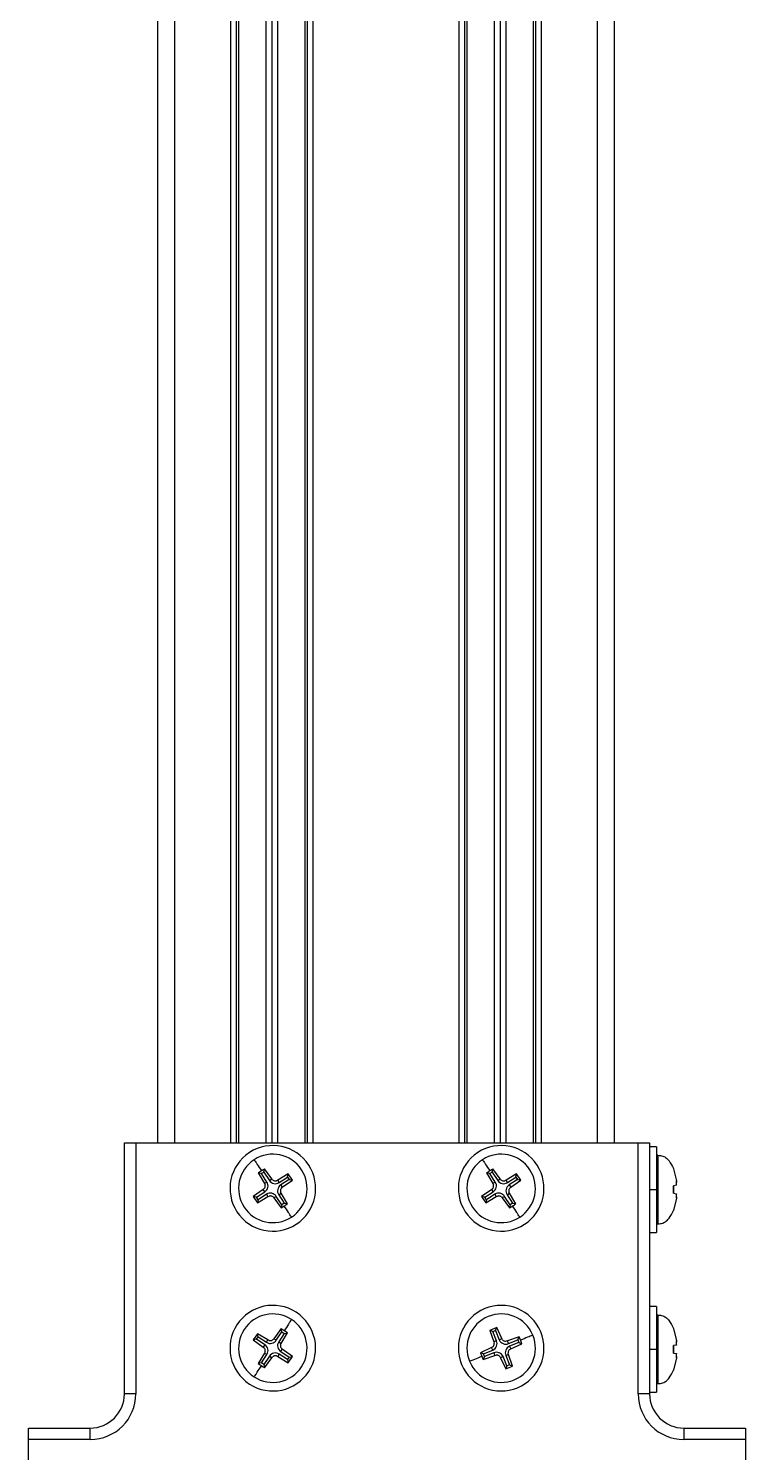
# Model space of a CAD drawing. Header units: millimetres. Extents: x 1258 to 2922, y -135 to 1239.
# Drawn here: x 1941.9 to 1973.3, y 772.6 to 835 of the extents above; entities that cross this region are included whole.
import ezdxf

# ---------------------------------------------------------------- set-up
doc = ezdxf.new("R2010")
doc.units = ezdxf.units.MM
doc.header["$LTSCALE"] = 6

msp = doc.modelspace()

# ---------------------------------------------------------------- linework, layer by layer
at = {"color": 7, "linetype": 'Continuous', "lineweight": 25}
for p, q in [((1947.596, 861.16), (1947.596, 786.16)), ((1950.796, 861.16), (1950.796, 786.16)), ((1951.046, 861.16), (1951.046, 786.16)), ((1951.141, 861.16), (1951.141, 786.16)), ((1952.336, 861.16), (1952.336, 786.16)), ((1952.596, 861.16), (1952.596, 786.16)), ((1952.856, 861.16), (1952.856, 786.16)), ((1954.051, 861.16), (1954.051, 786.16)), ((1954.146, 861.16), (1954.146, 786.16)), ((1954.396, 861.16), (1954.396, 786.16)), ((1960.796, 861.16), (1960.796, 786.16)), ((1961.046, 861.16), (1961.046, 786.16)), ((1961.141, 861.16), (1961.141, 786.16)), ((1962.336, 861.16), (1962.336, 786.16)), ((1962.596, 861.16), (1962.596, 786.16)), ((1962.856, 861.16), (1962.856, 786.16)), ((1964.051, 861.16), (1964.051, 786.16)), ((1964.146, 861.16), (1964.146, 786.16)), ((1964.396, 861.16), (1964.396, 786.16)), ((1967.596, 861.16), (1967.596, 786.16)), ((1946.146, 775.16), (1946.146, 786.16)), ((1946.146, 786.16), (1946.646, 786.16)), ((1946.646, 786.16), (1946.646, 775.16)), ((1946.646, 786.16), (1968.646, 786.16)), ((1968.646, 775.16), (1968.646, 786.16)), ((1968.646, 786.16), (1969.146, 786.16)), ((1969.146, 786.16), (1969.146, 775.16)), ((1969.446, 785.985), (1969.146, 785.985)), ((1969.446, 785.985), (1969.446, 784.11)), ((1969.505, 785.61), (1969.446, 785.61)), ((1969.505, 785.61), (1969.505, 784.11)), ((1952.009, 784.836), (1952.285, 784.372)), ((1952.15, 784.807), (1952.009, 784.836)), ((1952.15, 784.807), (1952.256, 784.876)), ((1952.389, 784.439), (1952.15, 784.807)), ((1952.256, 784.876), (1952.285, 785.016)), ((1952.256, 784.876), (1952.494, 784.508)), ((1952.598, 784.576), (1952.285, 785.016)), ((1962.009, 784.836), (1962.285, 784.372)), ((1962.15, 784.807), (1962.009, 784.836)), ((1962.15, 784.807), (1962.256, 784.876)), ((1962.389, 784.439), (1962.15, 784.807)), ((1962.256, 784.876), (1962.285, 785.016)), ((1962.256, 784.876), (1962.494, 784.508)), ((1962.598, 784.576), (1962.285, 785.016)), ((1970.191, 785.024), (1970.317, 784.485)), ((1952.389, 784.439), (1952.285, 784.372)), ((1952.285, 784.372), (1952.308, 784.321)), ((1952.494, 784.508), (1952.598, 784.576)), ((1952.636, 784.534), (1952.598, 784.576)), ((1952.859, 784.521), (1952.807, 784.498)), ((1953.323, 784.796), (1952.859, 784.521)), ((1952.926, 784.417), (1952.859, 784.521)), ((1952.926, 784.417), (1953.293, 784.656)), ((1953.362, 784.55), (1952.995, 784.311)), ((1952.995, 784.311), (1953.062, 784.208)), ((1953.021, 784.17), (1953.062, 784.208)), ((1953.062, 784.208), (1953.502, 784.52)), ((1953.293, 784.656), (1953.323, 784.796)), ((1953.293, 784.656), (1953.362, 784.55)), ((1953.502, 784.52), (1953.323, 784.796)), ((1953.362, 784.55), (1953.502, 784.52)), ((1962.389, 784.439), (1962.285, 784.372)), ((1962.285, 784.372), (1962.308, 784.321)), ((1962.494, 784.508), (1962.598, 784.576)), ((1962.636, 784.534), (1962.598, 784.576)), ((1962.859, 784.521), (1962.807, 784.498)), ((1963.323, 784.796), (1962.859, 784.521)), ((1962.926, 784.417), (1962.859, 784.521)), ((1962.926, 784.417), (1963.293, 784.656)), ((1963.362, 784.55), (1962.995, 784.311)), ((1962.995, 784.311), (1963.062, 784.208)), ((1963.021, 784.17), (1963.062, 784.208)), ((1963.062, 784.208), (1963.502, 784.52)), ((1963.293, 784.656), (1963.323, 784.796)), ((1963.293, 784.656), (1963.362, 784.55)), ((1963.502, 784.52), (1963.323, 784.796)), ((1963.362, 784.55), (1963.502, 784.52)), ((1970.317, 784.296), (1970.191, 784.274)), ((1970.191, 784.274), (1970.191, 783.945)), ((1970.191, 783.945), (1970.191, 784.274)), ((1970.317, 784.485), (1970.321, 784.429)), ((1970.321, 784.429), (1970.317, 784.485)), ((1970.321, 784.305), (1970.317, 784.296)), ((1952.23, 784.112), (1951.79, 783.799)), ((1951.79, 783.799), (1951.969, 783.523)), ((1951.93, 783.769), (1951.79, 783.799)), ((1951.93, 783.769), (1952.297, 784.008)), ((1951.999, 783.663), (1951.93, 783.769)), ((1951.969, 783.523), (1952.434, 783.799)), ((1951.999, 783.663), (1951.969, 783.523)), ((1952.366, 783.902), (1951.999, 783.663)), ((1952.271, 784.149), (1952.23, 784.112)), ((1952.297, 784.008), (1952.23, 784.112)), ((1952.366, 783.902), (1952.434, 783.799)), ((1952.434, 783.799), (1952.485, 783.821)), ((1952.656, 783.785), (1952.694, 783.743)), ((1952.798, 783.811), (1952.694, 783.743)), ((1952.694, 783.743), (1953.007, 783.303)), ((1953.037, 783.444), (1952.798, 783.811)), ((1952.904, 783.88), (1953.007, 783.947)), ((1952.904, 783.88), (1953.143, 783.512)), ((1953.007, 783.947), (1952.985, 783.998)), ((1953.283, 783.483), (1953.007, 783.947)), ((1962.23, 784.112), (1961.79, 783.799)), ((1961.79, 783.799), (1961.969, 783.523)), ((1961.93, 783.769), (1961.79, 783.799)), ((1961.93, 783.769), (1962.297, 784.008)), ((1961.999, 783.663), (1961.93, 783.769)), ((1961.969, 783.523), (1962.434, 783.799)), ((1961.999, 783.663), (1961.969, 783.523)), ((1962.366, 783.902), (1961.999, 783.663)), ((1962.271, 784.149), (1962.23, 784.112)), ((1962.297, 784.008), (1962.23, 784.112)), ((1962.366, 783.902), (1962.434, 783.799)), ((1962.434, 783.799), (1962.485, 783.821)), ((1962.656, 783.785), (1962.694, 783.743)), ((1962.798, 783.811), (1962.694, 783.743)), ((1962.694, 783.743), (1963.007, 783.303)), ((1963.037, 783.444), (1962.798, 783.811)), ((1962.904, 783.88), (1963.007, 783.947)), ((1962.904, 783.88), (1963.143, 783.512)), ((1963.007, 783.947), (1962.985, 783.998)), ((1963.283, 783.483), (1963.007, 783.947)), ((1969.146, 784.11), (1969.446, 784.11)), ((1969.446, 784.11), (1969.446, 782.235)), ((1969.446, 784.11), (1969.505, 784.11)), ((1969.505, 784.11), (1969.505, 782.61)), ((1970.191, 783.945), (1970.317, 783.923)), ((1970.317, 783.735), (1970.191, 783.195)), ((1970.317, 783.923), (1970.321, 783.914)), ((1970.321, 783.79), (1970.317, 783.735)), ((1970.317, 783.735), (1970.321, 783.79)), ((1953.037, 783.444), (1953.007, 783.303)), ((1953.143, 783.512), (1953.037, 783.444)), ((1953.143, 783.512), (1953.283, 783.483)), ((1963.037, 783.444), (1963.007, 783.303)), ((1963.143, 783.512), (1963.037, 783.444)), ((1963.143, 783.512), (1963.283, 783.483)), ((1969.446, 782.61), (1969.505, 782.61)), ((1969.146, 782.235), (1969.446, 782.235)), ((1969.446, 778.985), (1969.146, 778.985)), ((1969.446, 778.985), (1969.446, 777.11)), ((1969.505, 778.61), (1969.446, 778.61)), ((1969.505, 778.61), (1969.505, 777.11)), ((1953.007, 778.016), (1952.694, 777.576)), ((1953.036, 777.876), (1953.007, 778.016)), ((1962.449, 778.068), (1962.145, 777.942)), ((1962.394, 777.935), (1962.449, 778.068)), ((1962.675, 777.577), (1962.449, 778.068)), ((1970.191, 778.024), (1970.317, 777.485)), ((1951.969, 777.796), (1951.79, 777.52)), ((1951.93, 777.55), (1951.79, 777.52)), ((1951.79, 777.52), (1952.23, 777.207)), ((1951.93, 777.55), (1951.999, 777.656)), ((1952.297, 777.311), (1951.93, 777.55)), ((1952.433, 777.521), (1951.969, 777.796)), ((1951.999, 777.656), (1951.969, 777.796)), ((1951.999, 777.656), (1952.366, 777.417)), ((1952.366, 777.417), (1952.433, 777.521)), ((1952.485, 777.498), (1952.433, 777.521)), ((1952.694, 777.576), (1952.656, 777.534)), ((1952.797, 777.508), (1952.694, 777.576)), ((1952.797, 777.508), (1953.036, 777.876)), ((1953.142, 777.807), (1952.903, 777.44)), ((1952.903, 777.44), (1953.007, 777.372)), ((1952.985, 777.321), (1953.007, 777.372)), ((1953.007, 777.372), (1953.282, 777.837)), ((1953.036, 777.876), (1953.142, 777.807)), ((1953.142, 777.807), (1953.282, 777.837)), ((1962.145, 777.942), (1962.33, 777.435)), ((1962.277, 777.887), (1962.145, 777.942)), ((1962.277, 777.887), (1962.394, 777.935)), ((1962.444, 777.482), (1962.277, 777.887)), ((1962.444, 777.482), (1962.33, 777.435)), ((1962.33, 777.435), (1962.343, 777.38)), ((1962.394, 777.935), (1962.561, 777.53)), ((1962.561, 777.53), (1962.675, 777.577)), ((1962.705, 777.53), (1962.675, 777.577)), ((1962.921, 777.475), (1962.867, 777.463)), ((1963.428, 777.661), (1962.921, 777.475)), ((1962.969, 777.361), (1962.921, 777.475)), ((1962.969, 777.361), (1963.373, 777.529)), ((1963.422, 777.412), (1963.017, 777.244)), ((1963.064, 777.13), (1963.554, 777.357)), ((1963.373, 777.529), (1963.428, 777.661)), ((1963.373, 777.529), (1963.422, 777.412)), ((1963.422, 777.412), (1963.554, 777.357)), ((1970.317, 777.485), (1970.321, 777.429)), ((1970.321, 777.429), (1970.317, 777.485)), ((1952.285, 776.947), (1952.01, 776.483)), ((1952.15, 776.512), (1952.389, 776.88)), ((1952.297, 777.311), (1952.23, 777.207)), ((1952.23, 777.207), (1952.271, 777.17)), ((1952.495, 776.811), (1952.256, 776.443)), ((1952.308, 776.998), (1952.285, 776.947)), ((1952.389, 776.88), (1952.285, 776.947)), ((1952.285, 776.303), (1952.598, 776.743)), ((1952.495, 776.811), (1952.598, 776.743)), ((1952.598, 776.743), (1952.636, 776.785)), ((1952.807, 776.821), (1952.859, 776.799)), ((1952.926, 776.902), (1952.859, 776.799)), ((1952.859, 776.799), (1953.323, 776.523)), ((1953.293, 776.663), (1952.926, 776.902)), ((1952.995, 777.008), (1953.062, 777.112)), ((1952.995, 777.008), (1953.362, 776.769)), ((1953.062, 777.112), (1953.021, 777.149)), ((1953.502, 776.799), (1953.062, 777.112)), ((1953.362, 776.769), (1953.293, 776.663)), ((1953.323, 776.523), (1953.502, 776.799)), ((1953.362, 776.769), (1953.502, 776.799)), ((1962.228, 777.189), (1961.738, 776.962)), ((1961.87, 776.907), (1961.738, 776.962)), ((1961.864, 776.658), (1962.371, 776.844)), ((1961.919, 776.791), (1961.864, 776.658)), ((1961.87, 776.907), (1962.275, 777.075)), ((1961.919, 776.791), (1961.87, 776.907)), ((1962.324, 776.958), (1961.919, 776.791)), ((1962.276, 777.218), (1962.228, 777.189)), ((1962.275, 777.075), (1962.228, 777.189)), ((1962.324, 776.958), (1962.371, 776.844)), ((1962.371, 776.844), (1962.425, 776.856)), ((1962.587, 776.789), (1962.617, 776.742)), ((1962.731, 776.789), (1962.617, 776.742)), ((1962.617, 776.742), (1962.843, 776.252)), ((1962.898, 776.384), (1962.731, 776.789)), ((1962.848, 776.837), (1962.962, 776.884)), ((1962.848, 776.837), (1963.015, 776.432)), ((1962.962, 776.884), (1962.949, 776.939)), ((1963.147, 776.377), (1962.962, 776.884)), ((1963.016, 777.101), (1963.064, 777.13)), ((1963.017, 777.244), (1963.064, 777.13)), ((1969.146, 777.11), (1969.446, 777.11)), ((1969.446, 777.11), (1969.446, 775.235)), ((1969.446, 777.11), (1969.505, 777.11)), ((1969.505, 777.11), (1969.505, 775.61)), ((1970.317, 777.296), (1970.191, 777.274)), ((1970.191, 777.274), (1970.191, 776.945)), ((1970.191, 776.945), (1970.191, 777.274)), ((1970.191, 776.945), (1970.317, 776.923)), ((1970.317, 776.735), (1970.191, 776.195)), ((1970.321, 777.305), (1970.317, 777.296)), ((1970.317, 776.923), (1970.321, 776.914)), ((1970.321, 776.79), (1970.317, 776.735)), ((1970.317, 776.735), (1970.321, 776.79)), ((1952.15, 776.512), (1952.01, 776.483)), ((1952.256, 776.443), (1952.15, 776.512)), ((1952.256, 776.443), (1952.285, 776.303)), ((1953.293, 776.663), (1953.323, 776.523)), ((1962.898, 776.384), (1962.843, 776.252)), ((1962.843, 776.252), (1963.147, 776.377)), ((1963.015, 776.432), (1962.898, 776.384)), ((1963.015, 776.432), (1963.147, 776.377)), ((1969.446, 775.61), (1969.505, 775.61)), ((1946.646, 775.16), (1946.146, 775.16)), ((1969.146, 775.16), (1968.646, 775.16)), ((1969.146, 775.235), (1969.446, 775.235)), ((1941.946, 773.66), (1944.646, 773.66)), ((1941.946, 773.16), (1941.946, 773.66)), ((1944.646, 773.16), (1944.646, 773.66)), ((1970.646, 773.66), (1970.646, 773.16)), ((1970.646, 773.66), (1973.346, 773.66)), ((1973.346, 773.66), (1973.346, 773.16)), ((1941.946, 760.057), (1941.946, 773.16)), ((1944.646, 773.16), (1941.946, 773.16)), ((1973.346, 773.16), (1970.646, 773.16)), ((1973.346, 773.16), (1973.346, 760.688))]:
    msp.add_line(p, q, dxfattribs=at)
at = {"color": 8, "linetype": 'Continuous', "lineweight": 25}
for p, q in [((1948.346, 861.16), (1948.346, 786.16)), ((1966.846, 861.16), (1966.846, 786.16))]:
    msp.add_line(p, q, dxfattribs=at)
at = {"color": 7, "linetype": 'Continuous', "lineweight": 25}
for centre, radius, start, end in [((1952.646, 784.16), 1.875, 33.05093, 213.05093), ((1952.646, 784.16), 1.5, 33.05093, 123.05093), ((1962.646, 784.16), 1.875, 33.05093, 213.05093), ((1962.646, 784.16), 1.5, 33.05093, 123.05093), ((1952.646, 784.16), 1.875, 213.05093, 33.05093), ((1952.646, 784.16), 1.5, 123.05093, 213.05093), ((1952.646, 784.16), 1.5, 303.05093, 33.05093), ((1962.646, 784.16), 1.875, 213.05093, 33.05093), ((1962.646, 784.16), 1.5, 123.05093, 213.05093), ((1962.646, 784.16), 1.5, 303.05093, 33.05093), ((1952.127, 784.269), 0.312, 303.05093, 33.05093), ((1952.756, 784.678), 0.312, 213.05093, 303.05093), ((1953.165, 784.05), 0.312, 123.05093, 213.05093), ((1962.127, 784.269), 0.312, 303.05093, 33.05093), ((1962.756, 784.678), 0.312, 213.05093, 303.05093), ((1963.165, 784.05), 0.312, 123.05093, 213.05093), ((1952.536, 783.641), 0.312, 33.05093, 123.05093), ((1962.536, 783.641), 0.312, 33.05093, 123.05093), ((1952.646, 784.16), 1.5, 213.05093, 303.05093), ((1962.646, 784.16), 1.5, 213.05093, 303.05093), ((1952.646, 777.16), 1.875, 326.97024, 146.97024), ((1952.646, 777.16), 1.5, 56.97024, 146.97024), ((1962.646, 777.16), 1.875, 112.44828, 292.44828), ((1962.646, 777.16), 1.875, 292.44828, 112.44828), ((1962.646, 777.16), 1.5, 22.44828, 112.44828), ((1952.646, 777.16), 1.875, 146.97024, 326.97024), ((1952.646, 777.16), 1.5, 146.97024, 236.97024), ((1952.646, 777.16), 1.5, 326.97024, 56.97024), ((1962.646, 777.16), 1.5, 112.44828, 202.44828), ((1952.536, 777.678), 0.312, 236.97024, 326.97024), ((1953.165, 777.27), 0.312, 146.97024, 236.97024), ((1962.156, 777.363), 0.312, 292.44828, 22.44828), ((1962.849, 777.649), 0.312, 202.44828, 292.44828), ((1962.646, 777.16), 1.5, 292.44828, 22.44828), ((1952.127, 777.05), 0.312, 326.97024, 56.97024), ((1952.756, 776.641), 0.312, 56.97024, 146.97024), ((1962.443, 776.67), 0.312, 22.44828, 112.44828), ((1963.136, 776.956), 0.312, 112.44828, 202.44828), ((1952.646, 777.16), 1.5, 236.97024, 326.97024), ((1962.646, 777.16), 1.5, 202.44828, 292.44828), ((1944.646, 775.16), 2, 270, 0), ((1944.646, 775.16), 1.5, 270, 0), ((1970.646, 775.16), 2, 180, 270), ((1970.646, 775.16), 1.5, 180, 270)]:
    msp.add_arc(centre, radius, start, end, dxfattribs=at)
for points, knots in [([(1969.505, 785.61), (1969.581, 785.605), (1969.717, 785.595), (1969.886, 785.496), (1970.049, 785.309), (1970.136, 785.142), (1970.196, 785.025)], [0, 0, 0, 0, 0.233001, 0.418435, 0.591328, 1, 1, 1, 1]), ([(1951.828, 785.417), (1951.831, 785.413), (1951.836, 785.405), (1951.89, 785.322), (1951.992, 785.165), (1952.083, 785.025), (1952.147, 784.927)], [0, 0, 0, 0, 0.233001, 0.418435, 0.591328, 1, 1, 1, 1]), ([(1952.147, 784.927), (1952.121, 784.91), (1952.075, 784.88), (1952.029, 784.85), (1952.009, 784.836)], [0, 0, 0, 0, 0.559869, 1, 1, 1, 1]), ([(1952.285, 785.016), (1952.259, 784.999), (1952.213, 784.97), (1952.167, 784.94), (1952.147, 784.927)], [0, 0, 0, 0, 0.560075, 1, 1, 1, 1]), ([(1961.828, 785.417), (1961.831, 785.413), (1961.836, 785.405), (1961.89, 785.322), (1961.992, 785.165), (1962.083, 785.025), (1962.147, 784.927)], [0, 0, 0, 0, 0.233001, 0.418435, 0.591328, 1, 1, 1, 1]), ([(1962.147, 784.927), (1962.121, 784.91), (1962.075, 784.88), (1962.029, 784.85), (1962.009, 784.836)], [0, 0, 0, 0, 0.559869, 1, 1, 1, 1]), ([(1962.285, 785.016), (1962.259, 784.999), (1962.213, 784.97), (1962.167, 784.94), (1962.147, 784.927)], [0, 0, 0, 0, 0.560075, 1, 1, 1, 1]), ([(1970.196, 785.025), (1970.196, 785.025), (1970.196, 785.025), (1970.192, 785.024), (1970.191, 785.024)], [0, 0, 0, 0, 0.559869, 1, 1, 1, 1]), ([(1952.271, 784.149), (1952.28, 784.162), (1952.298, 784.187), (1952.312, 784.23), (1952.317, 784.276), (1952.311, 784.306), (1952.308, 784.321)], [0, 0, 0, 0, 0.250273, 0.5, 0.749727, 1, 1, 1, 1]), ([(1952.636, 784.534), (1952.648, 784.526), (1952.673, 784.508), (1952.717, 784.494), (1952.763, 784.489), (1952.792, 784.495), (1952.807, 784.498)], [0, 0, 0, 0, 0.250273, 0.5, 0.749727, 1, 1, 1, 1]), ([(1962.271, 784.149), (1962.28, 784.162), (1962.298, 784.187), (1962.312, 784.23), (1962.317, 784.276), (1962.311, 784.306), (1962.308, 784.321)], [0, 0, 0, 0, 0.250273, 0.5, 0.749727, 1, 1, 1, 1]), ([(1962.636, 784.534), (1962.648, 784.526), (1962.673, 784.508), (1962.717, 784.494), (1962.763, 784.489), (1962.792, 784.495), (1962.807, 784.498)], [0, 0, 0, 0, 0.250273, 0.5, 0.749727, 1, 1, 1, 1]), ([(1970.321, 784.305), (1970.322, 784.311), (1970.323, 784.322), (1970.324, 784.351), (1970.323, 784.387), (1970.322, 784.415), (1970.321, 784.429)], [0, 0, 0, 0, 0.2502728, 0.5, 0.7497272, 1, 1, 1, 1]), ([(1952.656, 783.785), (1952.644, 783.794), (1952.619, 783.811), (1952.575, 783.825), (1952.53, 783.83), (1952.5, 783.824), (1952.485, 783.821)], [0, 0, 0, 0, 0.250273, 0.5, 0.749727, 1, 1, 1, 1]), ([(1953.021, 784.17), (1953.012, 784.157), (1952.994, 784.133), (1952.98, 784.089), (1952.976, 784.043), (1952.982, 784.013), (1952.985, 783.998)], [0, 0, 0, 0, 0.250273, 0.5, 0.749727, 1, 1, 1, 1]), ([(1962.656, 783.785), (1962.644, 783.794), (1962.619, 783.811), (1962.575, 783.825), (1962.53, 783.83), (1962.5, 783.824), (1962.485, 783.821)], [0, 0, 0, 0, 0.250273, 0.5, 0.749727, 1, 1, 1, 1]), ([(1963.021, 784.17), (1963.012, 784.157), (1962.995, 784.133), (1962.98, 784.089), (1962.976, 784.043), (1962.982, 784.013), (1962.985, 783.998)], [0, 0, 0, 0, 0.250273, 0.5, 0.749727, 1, 1, 1, 1]), ([(1970.321, 783.79), (1970.322, 783.804), (1970.323, 783.832), (1970.324, 783.868), (1970.323, 783.897), (1970.322, 783.908), (1970.321, 783.914)], [0, 0, 0, 0, 0.250273, 0.5, 0.749727, 1, 1, 1, 1]), ([(1953.007, 783.303), (1953.033, 783.32), (1953.079, 783.349), (1953.125, 783.379), (1953.145, 783.392)], [0, 0, 0, 0, 0.560075, 1, 1, 1, 1]), ([(1953.145, 783.392), (1953.171, 783.409), (1953.217, 783.439), (1953.263, 783.469), (1953.283, 783.483)], [0, 0, 0, 0, 0.559869, 1, 1, 1, 1]), ([(1953.464, 782.902), (1953.461, 782.907), (1953.456, 782.914), (1953.402, 782.997), (1953.3, 783.154), (1953.209, 783.294), (1953.145, 783.392)], [0, 0, 0, 0, 0.233001, 0.418435, 0.591328, 1, 1, 1, 1]), ([(1963.007, 783.303), (1963.033, 783.32), (1963.079, 783.349), (1963.125, 783.379), (1963.145, 783.392)], [0, 0, 0, 0, 0.560075, 1, 1, 1, 1]), ([(1963.145, 783.392), (1963.171, 783.409), (1963.217, 783.439), (1963.263, 783.469), (1963.283, 783.483)], [0, 0, 0, 0, 0.559869, 1, 1, 1, 1]), ([(1963.464, 782.902), (1963.461, 782.907), (1963.456, 782.914), (1963.402, 782.997), (1963.3, 783.154), (1963.209, 783.294), (1963.145, 783.392)], [0, 0, 0, 0, 0.233001, 0.418435, 0.591328, 1, 1, 1, 1]), ([(1969.505, 782.61), (1969.581, 782.615), (1969.717, 782.624), (1969.886, 782.723), (1970.049, 782.91), (1970.136, 783.077), (1970.196, 783.194)], [0, 0, 0, 0, 0.233001, 0.418435, 0.591328, 1, 1, 1, 1]), ([(1970.191, 783.195), (1970.193, 783.195), (1970.196, 783.194), (1970.196, 783.194), (1970.196, 783.194)], [0, 0, 0, 0, 0.560075, 1, 1, 1, 1]), ([(1969.505, 778.61), (1969.581, 778.605), (1969.717, 778.595), (1969.886, 778.496), (1970.049, 778.309), (1970.136, 778.142), (1970.196, 778.025)], [0, 0, 0, 0, 0.233001, 0.418435, 0.591328, 1, 1, 1, 1]), ([(1953.145, 777.927), (1953.119, 777.944), (1953.073, 777.974), (1953.027, 778.003), (1953.007, 778.016)], [0, 0, 0, 0, 0.559869, 1, 1, 1, 1]), ([(1953.464, 778.417), (1953.461, 778.413), (1953.456, 778.405), (1953.402, 778.322), (1953.3, 778.165), (1953.209, 778.025), (1953.145, 777.927)], [0, 0, 0, 0, 0.233001, 0.418435, 0.591328, 1, 1, 1, 1]), ([(1970.196, 778.025), (1970.196, 778.025), (1970.196, 778.025), (1970.192, 778.024), (1970.191, 778.024)], [0, 0, 0, 0, 0.559869, 1, 1, 1, 1]), ([(1952.485, 777.498), (1952.5, 777.495), (1952.529, 777.489), (1952.575, 777.494), (1952.619, 777.508), (1952.644, 777.526), (1952.656, 777.534)], [0, 0, 0, 0, 0.250273, 0.5, 0.749727, 1, 1, 1, 1]), ([(1952.985, 777.321), (1952.982, 777.306), (1952.976, 777.276), (1952.98, 777.23), (1952.994, 777.187), (1953.012, 777.162), (1953.021, 777.149)], [0, 0, 0, 0, 0.2502728, 0.5, 0.7497272, 1, 1, 1, 1]), ([(1953.282, 777.837), (1953.257, 777.854), (1953.211, 777.884), (1953.165, 777.914), (1953.145, 777.927)], [0, 0, 0, 0, 0.560075, 1, 1, 1, 1]), ([(1962.276, 777.218), (1962.287, 777.229), (1962.308, 777.25), (1962.33, 777.291), (1962.344, 777.335), (1962.343, 777.365), (1962.343, 777.38)], [0, 0, 0, 0, 0.250273, 0.5, 0.749727, 1, 1, 1, 1]), ([(1962.705, 777.53), (1962.715, 777.519), (1962.737, 777.497), (1962.777, 777.475), (1962.821, 777.462), (1962.852, 777.462), (1962.867, 777.463)], [0, 0, 0, 0, 0.250273, 0.5, 0.749727, 1, 1, 1, 1]), ([(1963.492, 777.509), (1963.48, 777.538), (1963.459, 777.588), (1963.438, 777.639), (1963.428, 777.661)], [0, 0, 0, 0, 0.559869, 1, 1, 1, 1]), ([(1964.032, 777.732), (1964.028, 777.73), (1964.019, 777.727), (1963.928, 777.689), (1963.755, 777.618), (1963.6, 777.554), (1963.492, 777.509)], [0, 0, 0, 0, 0.2330012, 0.4184346, 0.591328, 1, 1, 1, 1]), ([(1963.554, 777.357), (1963.543, 777.385), (1963.522, 777.436), (1963.501, 777.487), (1963.492, 777.509)], [0, 0, 0, 0, 0.560075, 1, 1, 1, 1]), ([(1970.321, 777.305), (1970.322, 777.311), (1970.323, 777.322), (1970.324, 777.351), (1970.323, 777.387), (1970.322, 777.415), (1970.321, 777.429)], [0, 0, 0, 0, 0.2502728, 0.5, 0.7497272, 1, 1, 1, 1]), ([(1952.308, 776.998), (1952.311, 777.013), (1952.317, 777.043), (1952.312, 777.089), (1952.298, 777.133), (1952.28, 777.157), (1952.271, 777.17)], [0, 0, 0, 0, 0.250273, 0.5, 0.749727, 1, 1, 1, 1]), ([(1952.807, 776.821), (1952.793, 776.824), (1952.763, 776.83), (1952.717, 776.825), (1952.673, 776.811), (1952.648, 776.794), (1952.636, 776.785)], [0, 0, 0, 0, 0.250273, 0.5, 0.749727, 1, 1, 1, 1]), ([(1961.26, 776.587), (1961.264, 776.589), (1961.273, 776.592), (1961.364, 776.63), (1961.538, 776.702), (1961.692, 776.765), (1961.8, 776.81)], [0, 0, 0, 0, 0.2330012, 0.4184346, 0.591328, 1, 1, 1, 1]), ([(1961.738, 776.962), (1961.749, 776.934), (1961.77, 776.883), (1961.791, 776.832), (1961.8, 776.81)], [0, 0, 0, 0, 0.560075, 1, 1, 1, 1]), ([(1961.8, 776.81), (1961.812, 776.782), (1961.833, 776.731), (1961.854, 776.681), (1961.864, 776.658)], [0, 0, 0, 0, 0.559869, 1, 1, 1, 1]), ([(1962.587, 776.789), (1962.577, 776.8), (1962.555, 776.822), (1962.515, 776.844), (1962.471, 776.857), (1962.44, 776.857), (1962.425, 776.856)], [0, 0, 0, 0, 0.250273, 0.5, 0.749727, 1, 1, 1, 1]), ([(1963.016, 777.101), (1963.005, 777.09), (1962.984, 777.069), (1962.962, 777.029), (1962.948, 776.984), (1962.949, 776.954), (1962.949, 776.939)], [0, 0, 0, 0, 0.250273, 0.5, 0.749727, 1, 1, 1, 1]), ([(1970.321, 776.79), (1970.322, 776.804), (1970.323, 776.832), (1970.324, 776.868), (1970.323, 776.897), (1970.322, 776.908), (1970.321, 776.914)], [0, 0, 0, 0, 0.250273, 0.5, 0.749727, 1, 1, 1, 1]), ([(1951.828, 775.902), (1951.831, 775.906), (1951.836, 775.914), (1951.89, 775.997), (1951.992, 776.154), (1952.083, 776.294), (1952.147, 776.392)], [0, 0, 0, 0, 0.233001, 0.418435, 0.591328, 1, 1, 1, 1]), ([(1952.01, 776.483), (1952.035, 776.466), (1952.081, 776.435), (1952.127, 776.405), (1952.147, 776.392)], [0, 0, 0, 0, 0.560075, 1, 1, 1, 1]), ([(1952.147, 776.392), (1952.173, 776.375), (1952.219, 776.345), (1952.265, 776.316), (1952.285, 776.303)], [0, 0, 0, 0, 0.559869, 1, 1, 1, 1]), ([(1969.505, 775.61), (1969.581, 775.615), (1969.717, 775.624), (1969.886, 775.723), (1970.049, 775.91), (1970.136, 776.077), (1970.196, 776.194)], [0, 0, 0, 0, 0.233001, 0.418435, 0.591328, 1, 1, 1, 1]), ([(1970.191, 776.195), (1970.193, 776.195), (1970.196, 776.194), (1970.196, 776.194), (1970.196, 776.194)], [0, 0, 0, 0, 0.560075, 1, 1, 1, 1])]:
    msp.add_open_spline(points, degree=3, knots=knots, dxfattribs=at)

doc.saveas('drawing.dxf')
